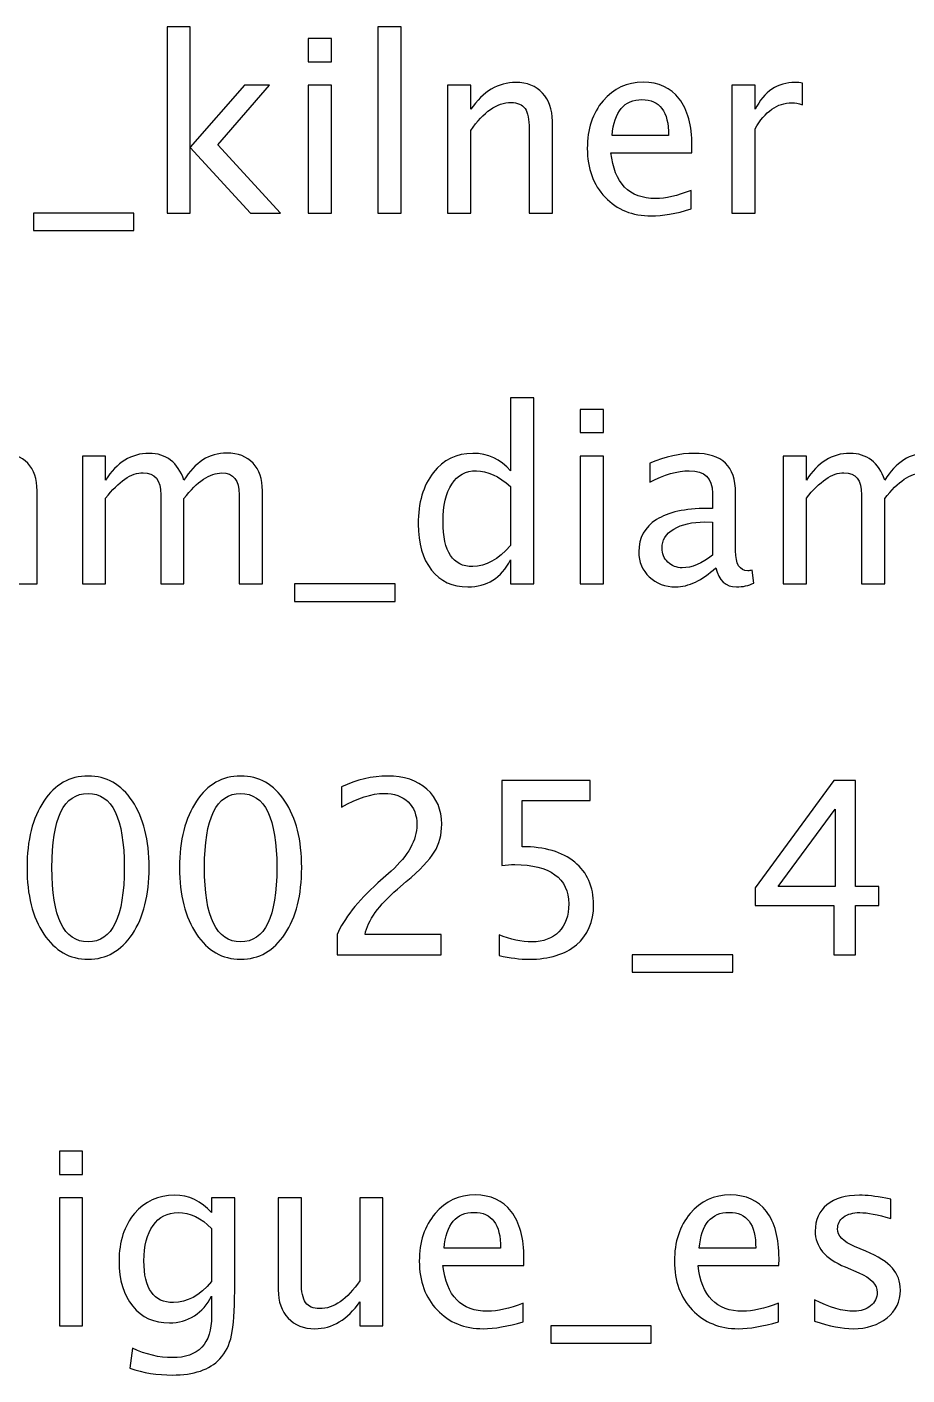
# Model space of a CAD drawing. Header units: centimetres. Extents: x -20.5 to 12.2, y -29.8 to 14.1.
# Drawn here: x 4.13 to 8.76, y 7.06 to 14.15 of the extents above; entities that cross this region are included whole.
import ezdxf

# ---------------------------------------------------------------- set-up
doc = ezdxf.new("R2010")
doc.units = ezdxf.units.CM
doc.header["$MEASUREMENT"] = 0
doc.layers.add('Layer 1', color=7, linetype='Continuous')

msp = doc.modelspace()

# ---------------------------------------------------------------- linework, layer by layer
at = {"layer": 'Layer 1'}
for points, knots in [([(4.86345, 13.17044), (4.86345, 13.17044), (4.86345, 14.14961), (4.86345, 14.14961), (4.86345, 14.14961), (4.86345, 14.14961), (4.98537, 14.14961), (4.98537, 14.14961), (4.98537, 14.14961), (4.98537, 14.14961), (4.98537, 13.51694), (4.98537, 13.51694), (4.98537, 13.51694), (4.98537, 13.51694), (5.27112, 13.84354), (5.27112, 13.84354), (5.27112, 13.84354), (5.27112, 13.84354), (5.40278, 13.84354), (5.40278, 13.84354), (5.40278, 13.84354), (5.40278, 13.84354), (5.12973, 13.52943), (5.12973, 13.52943), (5.12973, 13.52943), (5.12973, 13.52943), (5.45993, 13.17044), (5.45993, 13.17044), (5.45993, 13.17044), (5.45993, 13.17044), (5.30287, 13.17044), (5.30287, 13.17044), (5.30287, 13.17044), (5.30287, 13.17044), (4.98537, 13.51567), (4.98537, 13.51567), (4.98537, 13.51567), (4.98537, 13.51567), (4.98537, 13.17044), (4.98537, 13.17044), (4.98537, 13.17044), (4.98537, 13.17044), (4.86345, 13.17044), (4.86345, 13.17044)], [0, 0, 0, 0, 0.0833333, 0.0833333, 0.0833333, 0.0833333, 0.1666667, 0.1666667, 0.1666667, 0.1666667, 0.25, 0.25, 0.25, 0.25, 0.3333333, 0.3333333, 0.3333333, 0.3333333, 0.4166667, 0.4166667, 0.4166667, 0.4166667, 0.5, 0.5, 0.5, 0.5, 0.5833333, 0.5833333, 0.5833333, 0.5833333, 0.6666667, 0.6666667, 0.6666667, 0.6666667, 0.75, 0.75, 0.75, 0.75, 0.8333333, 0.8333333, 0.8333333, 0.8333333, 1, 1, 1, 1]), ([(5.9728, 13.17044), (5.9728, 13.17044), (5.9728, 14.14961), (5.9728, 14.14961), (5.9728, 14.14961), (5.9728, 14.14961), (6.09472, 14.14961), (6.09472, 14.14961), (6.09472, 14.14961), (6.09472, 14.14961), (6.09472, 13.17044), (6.09472, 13.17044), (6.09472, 13.17044), (6.09472, 13.17044), (5.9728, 13.17044), (5.9728, 13.17044)], [0, 0, 0, 0, 0.2, 0.2, 0.2, 0.2, 0.4, 0.4, 0.4, 0.4, 0.6, 0.6, 0.6, 0.6, 1, 1, 1, 1]), ([(5.60577, 13.96673), (5.60577, 13.96673), (5.60577, 14.08865), (5.60577, 14.08865), (5.60577, 14.08865), (5.60577, 14.08865), (5.72769, 14.08865), (5.72769, 14.08865), (5.72769, 14.08865), (5.72769, 14.08865), (5.72769, 13.96673), (5.72769, 13.96673), (5.72769, 13.96673), (5.72769, 13.96673), (5.60577, 13.96673), (5.60577, 13.96673)], [0, 0, 0, 0, 0.2, 0.2, 0.2, 0.2, 0.4, 0.4, 0.4, 0.4, 0.6, 0.6, 0.6, 0.6, 1, 1, 1, 1]), ([(5.60577, 13.17044), (5.60577, 13.17044), (5.60577, 13.84354), (5.60577, 13.84354), (5.60577, 13.84354), (5.60577, 13.84354), (5.72769, 13.84354), (5.72769, 13.84354), (5.72769, 13.84354), (5.72769, 13.84354), (5.72769, 13.17044), (5.72769, 13.17044), (5.72769, 13.17044), (5.72769, 13.17044), (5.60577, 13.17044), (5.60577, 13.17044)], [0, 0, 0, 0, 0.2, 0.2, 0.2, 0.2, 0.4, 0.4, 0.4, 0.4, 0.6, 0.6, 0.6, 0.6, 1, 1, 1, 1]), ([(6.33983, 13.17044), (6.33983, 13.17044), (6.33983, 13.84354), (6.33983, 13.84354), (6.33983, 13.84354), (6.33983, 13.84354), (6.46175, 13.84354), (6.46175, 13.84354), (6.46175, 13.84354), (6.46175, 13.84354), (6.46175, 13.71633), (6.46175, 13.71633), (6.46175, 13.71633), (6.52631, 13.81052), (6.60547, 13.85751), (6.69903, 13.85751), (6.69903, 13.85751), (6.75787, 13.85751), (6.80465, 13.8391), (6.83915, 13.80205), (6.83915, 13.80205), (6.87365, 13.76522), (6.89101, 13.71548), (6.89101, 13.65325), (6.89101, 13.65325), (6.89101, 13.65325), (6.89101, 13.17044), (6.89101, 13.17044), (6.89101, 13.17044), (6.89101, 13.17044), (6.76909, 13.17044), (6.76909, 13.17044), (6.76909, 13.17044), (6.76909, 13.17044), (6.76909, 13.61346), (6.76909, 13.61346), (6.76909, 13.61346), (6.76909, 13.66341), (6.76168, 13.69897), (6.74708, 13.72014), (6.74708, 13.72014), (6.73226, 13.74152), (6.70792, 13.7521), (6.67384, 13.7521), (6.67384, 13.7521), (6.59891, 13.7521), (6.52821, 13.70321), (6.46175, 13.60542), (6.46175, 13.60542), (6.46175, 13.60542), (6.46175, 13.17044), (6.46175, 13.17044), (6.46175, 13.17044), (6.46175, 13.17044), (6.33983, 13.17044), (6.33983, 13.17044)], [0, 0, 0, 0, 0.0666667, 0.0666667, 0.0666667, 0.0666667, 0.1333333, 0.1333333, 0.1333333, 0.1333333, 0.2, 0.2, 0.2, 0.2, 0.2666667, 0.2666667, 0.2666667, 0.2666667, 0.3333333, 0.3333333, 0.3333333, 0.3333333, 0.4, 0.4, 0.4, 0.4, 0.4666667, 0.4666667, 0.4666667, 0.4666667, 0.5333333, 0.5333333, 0.5333333, 0.5333333, 0.6, 0.6, 0.6, 0.6, 0.6666667, 0.6666667, 0.6666667, 0.6666667, 0.7333333, 0.7333333, 0.7333333, 0.7333333, 0.8, 0.8, 0.8, 0.8, 0.8666667, 0.8666667, 0.8666667, 0.8666667, 1, 1, 1, 1]), ([(7.62211, 13.19203), (7.5402, 13.16748), (7.47013, 13.1552), (7.41171, 13.1552), (7.41171, 13.1552), (7.31202, 13.1552), (7.23095, 13.18822), (7.16851, 13.25405), (7.16851, 13.25405), (7.10607, 13.31988), (7.07474, 13.40518), (7.07474, 13.51017), (7.07474, 13.51017), (7.07474, 13.61198), (7.10226, 13.69559), (7.1575, 13.76099), (7.1575, 13.76099), (7.21275, 13.82618), (7.28344, 13.85878), (7.36959, 13.85878), (7.36959, 13.85878), (7.45108, 13.85878), (7.51416, 13.82978), (7.55861, 13.77179), (7.55861, 13.77179), (7.60306, 13.71379), (7.62529, 13.63166), (7.62529, 13.52519), (7.62529, 13.52519), (7.62529, 13.52519), (7.62465, 13.48794), (7.62465, 13.48794), (7.62465, 13.48794), (7.62465, 13.48794), (7.1992, 13.48794), (7.1992, 13.48794), (7.1992, 13.48794), (7.21698, 13.32707), (7.29551, 13.24664), (7.43457, 13.24664), (7.43457, 13.24664), (7.48559, 13.24664), (7.54803, 13.26103), (7.62211, 13.28982), (7.62211, 13.28982), (7.62211, 13.28982), (7.62211, 13.19203), (7.62211, 13.19203)], [0, 0, 0, 0, 0.0769231, 0.0769231, 0.0769231, 0.0769231, 0.1538462, 0.1538462, 0.1538462, 0.1538462, 0.2307692, 0.2307692, 0.2307692, 0.2307692, 0.3076923, 0.3076923, 0.3076923, 0.3076923, 0.3846154, 0.3846154, 0.3846154, 0.3846154, 0.4615385, 0.4615385, 0.4615385, 0.4615385, 0.5384615, 0.5384615, 0.5384615, 0.5384615, 0.6153846, 0.6153846, 0.6153846, 0.6153846, 0.6923077, 0.6923077, 0.6923077, 0.6923077, 0.7692308, 0.7692308, 0.7692308, 0.7692308, 0.8461538, 0.8461538, 0.8461538, 0.8461538, 1, 1, 1, 1]), ([(7.83568, 13.17044), (7.83568, 13.17044), (7.83568, 13.84354), (7.83568, 13.84354), (7.83568, 13.84354), (7.83568, 13.84354), (7.9576, 13.84354), (7.9576, 13.84354), (7.9576, 13.84354), (7.9576, 13.84354), (7.9576, 13.71633), (7.9576, 13.71633), (7.9576, 13.71633), (8.00607, 13.81052), (8.07635, 13.85751), (8.16863, 13.85751), (8.16863, 13.85751), (8.18112, 13.85751), (8.19424, 13.85645), (8.20779, 13.85434), (8.20779, 13.85434), (8.20779, 13.85434), (8.20779, 13.74025), (8.20779, 13.74025), (8.20779, 13.74025), (8.18662, 13.74723), (8.168, 13.75083), (8.15191, 13.75083), (8.15191, 13.75083), (8.07444, 13.75083), (8.00967, 13.70511), (7.9576, 13.61346), (7.9576, 13.61346), (7.9576, 13.61346), (7.9576, 13.17044), (7.9576, 13.17044), (7.9576, 13.17044), (7.9576, 13.17044), (7.83568, 13.17044), (7.83568, 13.17044)], [0, 0, 0, 0, 0.0909091, 0.0909091, 0.0909091, 0.0909091, 0.1818182, 0.1818182, 0.1818182, 0.1818182, 0.2727273, 0.2727273, 0.2727273, 0.2727273, 0.3636364, 0.3636364, 0.3636364, 0.3636364, 0.4545455, 0.4545455, 0.4545455, 0.4545455, 0.5454545, 0.5454545, 0.5454545, 0.5454545, 0.6363636, 0.6363636, 0.6363636, 0.6363636, 0.7272727, 0.7272727, 0.7272727, 0.7272727, 0.8181818, 0.8181818, 0.8181818, 0.8181818, 1, 1, 1, 1]), ([(7.20555, 13.57938), (7.20555, 13.57938), (7.50273, 13.57938), (7.50273, 13.57938), (7.50273, 13.57938), (7.50273, 13.70469), (7.45595, 13.76734), (7.36261, 13.76734), (7.36261, 13.76734), (7.26863, 13.76734), (7.21635, 13.70469), (7.20555, 13.57938)], [0, 0, 0, 0, 0.25, 0.25, 0.25, 0.25, 0.5, 0.5, 0.5, 0.5, 1, 1, 1, 1]), ([(4.15987, 13.079), (4.15987, 13.079), (4.15987, 13.17044), (4.15987, 13.17044), (4.15987, 13.17044), (4.15987, 13.17044), (4.68819, 13.17044), (4.68819, 13.17044), (4.68819, 13.17044), (4.68819, 13.17044), (4.68819, 13.079), (4.68819, 13.079), (4.68819, 13.079), (4.68819, 13.079), (4.15987, 13.079), (4.15987, 13.079)], [0, 0, 0, 0, 0.2, 0.2, 0.2, 0.2, 0.4, 0.4, 0.4, 0.4, 0.6, 0.6, 0.6, 0.6, 1, 1, 1, 1]), ([(6.6712, 11.21887), (6.6712, 11.21887), (6.6712, 11.34524), (6.6712, 11.34524), (6.6712, 11.34524), (6.62146, 11.25083), (6.54653, 11.20363), (6.44641, 11.20363), (6.44641, 11.20363), (6.36513, 11.20363), (6.30121, 11.23305), (6.25464, 11.29211), (6.25464, 11.29211), (6.20807, 11.35116), (6.18479, 11.43181), (6.18479, 11.53404), (6.18479, 11.53404), (6.18479, 11.6458), (6.21125, 11.73576), (6.26395, 11.80392), (6.26395, 11.80392), (6.31687, 11.87186), (6.3863, 11.90594), (6.47245, 11.90594), (6.47245, 11.90594), (6.55224, 11.90594), (6.61871, 11.87546), (6.6712, 11.81429), (6.6712, 11.81429), (6.6712, 11.81429), (6.6712, 12.19804), (6.6712, 12.19804), (6.6712, 12.19804), (6.6712, 12.19804), (6.79312, 12.19804), (6.79312, 12.19804), (6.79312, 12.19804), (6.79312, 12.19804), (6.79312, 11.21887), (6.79312, 11.21887), (6.79312, 11.21887), (6.79312, 11.21887), (6.6712, 11.21887), (6.6712, 11.21887)], [0, 0, 0, 0, 0.0833333, 0.0833333, 0.0833333, 0.0833333, 0.1666667, 0.1666667, 0.1666667, 0.1666667, 0.25, 0.25, 0.25, 0.25, 0.3333333, 0.3333333, 0.3333333, 0.3333333, 0.4166667, 0.4166667, 0.4166667, 0.4166667, 0.5, 0.5, 0.5, 0.5, 0.5833333, 0.5833333, 0.5833333, 0.5833333, 0.6666667, 0.6666667, 0.6666667, 0.6666667, 0.75, 0.75, 0.75, 0.75, 0.8333333, 0.8333333, 0.8333333, 0.8333333, 1, 1, 1, 1]), ([(7.03738, 12.01516), (7.03738, 12.01516), (7.03738, 12.13708), (7.03738, 12.13708), (7.03738, 12.13708), (7.03738, 12.13708), (7.1593, 12.13708), (7.1593, 12.13708), (7.1593, 12.13708), (7.1593, 12.13708), (7.1593, 12.01516), (7.1593, 12.01516), (7.1593, 12.01516), (7.1593, 12.01516), (7.03738, 12.01516), (7.03738, 12.01516)], [0, 0, 0, 0, 0.2, 0.2, 0.2, 0.2, 0.4, 0.4, 0.4, 0.4, 0.6, 0.6, 0.6, 0.6, 1, 1, 1, 1]), ([(3.23161, 11.21887), (3.23161, 11.21887), (3.23161, 11.89197), (3.23161, 11.89197), (3.23161, 11.89197), (3.23161, 11.89197), (3.35353, 11.89197), (3.35353, 11.89197), (3.35353, 11.89197), (3.35353, 11.89197), (3.35353, 11.76476), (3.35353, 11.76476), (3.35353, 11.76476), (3.41301, 11.85895), (3.48921, 11.90594), (3.58255, 11.90594), (3.58255, 11.90594), (3.67251, 11.90594), (3.73368, 11.85895), (3.76628, 11.76476), (3.76628, 11.76476), (3.82407, 11.8598), (3.89942, 11.90721), (3.99192, 11.90721), (3.99192, 11.90721), (4.05097, 11.90721), (4.0969, 11.88985), (4.12971, 11.85493), (4.12971, 11.85493), (4.16252, 11.82), (4.17903, 11.77111), (4.17903, 11.70824), (4.17903, 11.70824), (4.17903, 11.70824), (4.17903, 11.21887), (4.17903, 11.21887), (4.17903, 11.21887), (4.17903, 11.21887), (4.05711, 11.21887), (4.05711, 11.21887), (4.05711, 11.21887), (4.05711, 11.21887), (4.05711, 11.68814), (4.05711, 11.68814), (4.05711, 11.68814), (4.05711, 11.76476), (4.02663, 11.80307), (3.96567, 11.80307), (3.96567, 11.80307), (3.90238, 11.80307), (3.83592, 11.75841), (3.76628, 11.66887), (3.76628, 11.66887), (3.76628, 11.66887), (3.76628, 11.21887), (3.76628, 11.21887), (3.76628, 11.21887), (3.76628, 11.21887), (3.64436, 11.21887), (3.64436, 11.21887), (3.64436, 11.21887), (3.64436, 11.21887), (3.64436, 11.68856), (3.64436, 11.68856), (3.64436, 11.68856), (3.64436, 11.76582), (3.61346, 11.80434), (3.55144, 11.80434), (3.55144, 11.80434), (3.48984, 11.80434), (3.4238, 11.75947), (3.35353, 11.66951), (3.35353, 11.66951), (3.35353, 11.66951), (3.35353, 11.21887), (3.35353, 11.21887), (3.35353, 11.21887), (3.35353, 11.21887), (3.23161, 11.21887), (3.23161, 11.21887)], [0, 0, 0, 0, 0.047619, 0.047619, 0.047619, 0.047619, 0.0952381, 0.0952381, 0.0952381, 0.0952381, 0.1428571, 0.1428571, 0.1428571, 0.1428571, 0.1904762, 0.1904762, 0.1904762, 0.1904762, 0.2380952, 0.2380952, 0.2380952, 0.2380952, 0.2857143, 0.2857143, 0.2857143, 0.2857143, 0.3333333, 0.3333333, 0.3333333, 0.3333333, 0.3809524, 0.3809524, 0.3809524, 0.3809524, 0.4285714, 0.4285714, 0.4285714, 0.4285714, 0.4761905, 0.4761905, 0.4761905, 0.4761905, 0.5238095, 0.5238095, 0.5238095, 0.5238095, 0.5714286, 0.5714286, 0.5714286, 0.5714286, 0.6190476, 0.6190476, 0.6190476, 0.6190476, 0.6666667, 0.6666667, 0.6666667, 0.6666667, 0.7142857, 0.7142857, 0.7142857, 0.7142857, 0.7619048, 0.7619048, 0.7619048, 0.7619048, 0.8095238, 0.8095238, 0.8095238, 0.8095238, 0.8571429, 0.8571429, 0.8571429, 0.8571429, 0.9047619, 0.9047619, 0.9047619, 0.9047619, 1, 1, 1, 1]), ([(4.41737, 11.21887), (4.41737, 11.21887), (4.41737, 11.89197), (4.41737, 11.89197), (4.41737, 11.89197), (4.41737, 11.89197), (4.53929, 11.89197), (4.53929, 11.89197), (4.53929, 11.89197), (4.53929, 11.89197), (4.53929, 11.76476), (4.53929, 11.76476), (4.53929, 11.76476), (4.59877, 11.85895), (4.67497, 11.90594), (4.76831, 11.90594), (4.76831, 11.90594), (4.85827, 11.90594), (4.91944, 11.85895), (4.95204, 11.76476), (4.95204, 11.76476), (5.00983, 11.8598), (5.08518, 11.90721), (5.17768, 11.90721), (5.17768, 11.90721), (5.23673, 11.90721), (5.28266, 11.88985), (5.31547, 11.85493), (5.31547, 11.85493), (5.34828, 11.82), (5.36479, 11.77111), (5.36479, 11.70824), (5.36479, 11.70824), (5.36479, 11.70824), (5.36479, 11.21887), (5.36479, 11.21887), (5.36479, 11.21887), (5.36479, 11.21887), (5.24287, 11.21887), (5.24287, 11.21887), (5.24287, 11.21887), (5.24287, 11.21887), (5.24287, 11.68814), (5.24287, 11.68814), (5.24287, 11.68814), (5.24287, 11.76476), (5.21239, 11.80307), (5.15143, 11.80307), (5.15143, 11.80307), (5.08814, 11.80307), (5.02168, 11.75841), (4.95204, 11.66887), (4.95204, 11.66887), (4.95204, 11.66887), (4.95204, 11.21887), (4.95204, 11.21887), (4.95204, 11.21887), (4.95204, 11.21887), (4.83012, 11.21887), (4.83012, 11.21887), (4.83012, 11.21887), (4.83012, 11.21887), (4.83012, 11.68856), (4.83012, 11.68856), (4.83012, 11.68856), (4.83012, 11.76582), (4.79922, 11.80434), (4.7372, 11.80434), (4.7372, 11.80434), (4.6756, 11.80434), (4.60956, 11.75947), (4.53929, 11.66951), (4.53929, 11.66951), (4.53929, 11.66951), (4.53929, 11.21887), (4.53929, 11.21887), (4.53929, 11.21887), (4.53929, 11.21887), (4.41737, 11.21887), (4.41737, 11.21887)], [0, 0, 0, 0, 0.047619, 0.047619, 0.047619, 0.047619, 0.0952381, 0.0952381, 0.0952381, 0.0952381, 0.1428571, 0.1428571, 0.1428571, 0.1428571, 0.1904762, 0.1904762, 0.1904762, 0.1904762, 0.2380952, 0.2380952, 0.2380952, 0.2380952, 0.2857143, 0.2857143, 0.2857143, 0.2857143, 0.3333333, 0.3333333, 0.3333333, 0.3333333, 0.3809524, 0.3809524, 0.3809524, 0.3809524, 0.4285714, 0.4285714, 0.4285714, 0.4285714, 0.4761905, 0.4761905, 0.4761905, 0.4761905, 0.5238095, 0.5238095, 0.5238095, 0.5238095, 0.5714286, 0.5714286, 0.5714286, 0.5714286, 0.6190476, 0.6190476, 0.6190476, 0.6190476, 0.6666667, 0.6666667, 0.6666667, 0.6666667, 0.7142857, 0.7142857, 0.7142857, 0.7142857, 0.7619048, 0.7619048, 0.7619048, 0.7619048, 0.8095238, 0.8095238, 0.8095238, 0.8095238, 0.8571429, 0.8571429, 0.8571429, 0.8571429, 0.9047619, 0.9047619, 0.9047619, 0.9047619, 1, 1, 1, 1]), ([(7.03738, 11.21887), (7.03738, 11.21887), (7.03738, 11.89197), (7.03738, 11.89197), (7.03738, 11.89197), (7.03738, 11.89197), (7.1593, 11.89197), (7.1593, 11.89197), (7.1593, 11.89197), (7.1593, 11.89197), (7.1593, 11.21887), (7.1593, 11.21887), (7.1593, 11.21887), (7.1593, 11.21887), (7.03738, 11.21887), (7.03738, 11.21887)], [0, 0, 0, 0, 0.2, 0.2, 0.2, 0.2, 0.4, 0.4, 0.4, 0.4, 0.6, 0.6, 0.6, 0.6, 1, 1, 1, 1]), ([(7.75133, 11.3046), (7.6781, 11.23729), (7.60761, 11.20363), (7.53988, 11.20363), (7.53988, 11.20363), (7.48421, 11.20363), (7.43785, 11.22099), (7.40124, 11.25591), (7.40124, 11.25591), (7.36441, 11.29084), (7.34599, 11.33486), (7.34599, 11.38799), (7.34599, 11.38799), (7.34599, 11.46144), (7.37689, 11.51796), (7.4387, 11.55733), (7.4387, 11.55733), (7.50051, 11.5967), (7.5892, 11.61638), (7.70477, 11.61638), (7.70477, 11.61638), (7.70477, 11.61638), (7.73334, 11.61638), (7.73334, 11.61638), (7.73334, 11.61638), (7.73334, 11.61638), (7.73334, 11.69745), (7.73334, 11.69745), (7.73334, 11.69745), (7.73334, 11.77555), (7.6927, 11.8145), (7.61121, 11.8145), (7.61121, 11.8145), (7.54813, 11.8145), (7.47913, 11.7946), (7.40441, 11.75481), (7.40441, 11.75481), (7.40441, 11.75481), (7.40441, 11.85514), (7.40441, 11.85514), (7.40441, 11.85514), (7.48654, 11.88901), (7.56401, 11.90594), (7.63661, 11.90594), (7.63661, 11.90594), (7.71133, 11.90594), (7.76657, 11.88901), (7.80192, 11.85493), (7.80192, 11.85493), (7.83748, 11.82085), (7.85526, 11.76836), (7.85526, 11.69745), (7.85526, 11.69745), (7.85526, 11.69745), (7.85526, 11.39328), (7.85526, 11.39328), (7.85526, 11.39328), (7.85526, 11.32365), (7.87664, 11.28872), (7.91961, 11.28872), (7.91961, 11.28872), (7.9249, 11.28872), (7.93273, 11.28957), (7.9431, 11.29126), (7.9431, 11.29126), (7.9431, 11.29126), (7.95178, 11.22353), (7.95178, 11.22353), (7.95178, 11.22353), (7.92405, 11.21019), (7.89357, 11.20363), (7.86013, 11.20363), (7.86013, 11.20363), (7.80319, 11.20363), (7.767, 11.23729), (7.75133, 11.3046)], [0, 0, 0, 0, 0.05, 0.05, 0.05, 0.05, 0.1, 0.1, 0.1, 0.1, 0.15, 0.15, 0.15, 0.15, 0.2, 0.2, 0.2, 0.2, 0.25, 0.25, 0.25, 0.25, 0.3, 0.3, 0.3, 0.3, 0.35, 0.35, 0.35, 0.35, 0.4, 0.4, 0.4, 0.4, 0.45, 0.45, 0.45, 0.45, 0.5, 0.5, 0.5, 0.5, 0.55, 0.55, 0.55, 0.55, 0.6, 0.6, 0.6, 0.6, 0.65, 0.65, 0.65, 0.65, 0.7, 0.7, 0.7, 0.7, 0.75, 0.75, 0.75, 0.75, 0.8, 0.8, 0.8, 0.8, 0.85, 0.85, 0.85, 0.85, 0.9, 0.9, 0.9, 0.9, 1, 1, 1, 1]), ([(8.10566, 11.21887), (8.10566, 11.21887), (8.10566, 11.89197), (8.10566, 11.89197), (8.10566, 11.89197), (8.10566, 11.89197), (8.22758, 11.89197), (8.22758, 11.89197), (8.22758, 11.89197), (8.22758, 11.89197), (8.22758, 11.76476), (8.22758, 11.76476), (8.22758, 11.76476), (8.28706, 11.85895), (8.36326, 11.90594), (8.4566, 11.90594), (8.4566, 11.90594), (8.54656, 11.90594), (8.60773, 11.85895), (8.64033, 11.76476), (8.64033, 11.76476), (8.69812, 11.8598), (8.77347, 11.90721), (8.86597, 11.90721), (8.86597, 11.90721), (8.92502, 11.90721), (8.97095, 11.88985), (9.00376, 11.85493), (9.00376, 11.85493), (9.03657, 11.82), (9.05308, 11.77111), (9.05308, 11.70824), (9.05308, 11.70824), (9.05308, 11.70824), (9.05308, 11.21887), (9.05308, 11.21887), (9.05308, 11.21887), (9.05308, 11.21887), (8.93116, 11.21887), (8.93116, 11.21887), (8.93116, 11.21887), (8.93116, 11.21887), (8.93116, 11.68814), (8.93116, 11.68814), (8.93116, 11.68814), (8.93116, 11.76476), (8.90068, 11.80307), (8.83972, 11.80307), (8.83972, 11.80307), (8.77643, 11.80307), (8.70997, 11.75841), (8.64033, 11.66887), (8.64033, 11.66887), (8.64033, 11.66887), (8.64033, 11.21887), (8.64033, 11.21887), (8.64033, 11.21887), (8.64033, 11.21887), (8.51841, 11.21887), (8.51841, 11.21887), (8.51841, 11.21887), (8.51841, 11.21887), (8.51841, 11.68856), (8.51841, 11.68856), (8.51841, 11.68856), (8.51841, 11.76582), (8.48751, 11.80434), (8.42549, 11.80434), (8.42549, 11.80434), (8.36389, 11.80434), (8.29785, 11.75947), (8.22758, 11.66951), (8.22758, 11.66951), (8.22758, 11.66951), (8.22758, 11.21887), (8.22758, 11.21887), (8.22758, 11.21887), (8.22758, 11.21887), (8.10566, 11.21887), (8.10566, 11.21887)], [0, 0, 0, 0, 0.047619, 0.047619, 0.047619, 0.047619, 0.0952381, 0.0952381, 0.0952381, 0.0952381, 0.1428571, 0.1428571, 0.1428571, 0.1428571, 0.1904762, 0.1904762, 0.1904762, 0.1904762, 0.2380952, 0.2380952, 0.2380952, 0.2380952, 0.2857143, 0.2857143, 0.2857143, 0.2857143, 0.3333333, 0.3333333, 0.3333333, 0.3333333, 0.3809524, 0.3809524, 0.3809524, 0.3809524, 0.4285714, 0.4285714, 0.4285714, 0.4285714, 0.4761905, 0.4761905, 0.4761905, 0.4761905, 0.5238095, 0.5238095, 0.5238095, 0.5238095, 0.5714286, 0.5714286, 0.5714286, 0.5714286, 0.6190476, 0.6190476, 0.6190476, 0.6190476, 0.6666667, 0.6666667, 0.6666667, 0.6666667, 0.7142857, 0.7142857, 0.7142857, 0.7142857, 0.7619048, 0.7619048, 0.7619048, 0.7619048, 0.8095238, 0.8095238, 0.8095238, 0.8095238, 0.8571429, 0.8571429, 0.8571429, 0.8571429, 0.9047619, 0.9047619, 0.9047619, 0.9047619, 1, 1, 1, 1]), ([(6.6712, 11.73089), (6.60791, 11.78656), (6.54801, 11.8145), (6.49128, 11.8145), (6.49128, 11.8145), (6.4354, 11.8145), (6.39222, 11.79122), (6.36153, 11.74444), (6.36153, 11.74444), (6.33084, 11.69787), (6.3156, 11.63183), (6.3156, 11.54632), (6.3156, 11.54632), (6.3156, 11.38905), (6.36767, 11.31031), (6.47202, 11.31031), (6.47202, 11.31031), (6.53976, 11.31031), (6.60622, 11.34735), (6.6712, 11.42122), (6.6712, 11.42122), (6.6712, 11.42122), (6.6712, 11.73089), (6.6712, 11.73089)], [0, 0, 0, 0, 0.1428571, 0.1428571, 0.1428571, 0.1428571, 0.2857143, 0.2857143, 0.2857143, 0.2857143, 0.4285714, 0.4285714, 0.4285714, 0.4285714, 0.5714286, 0.5714286, 0.5714286, 0.5714286, 0.7142857, 0.7142857, 0.7142857, 0.7142857, 1, 1, 1, 1]), ([(7.73334, 11.37106), (7.73334, 11.37106), (7.73334, 11.54399), (7.73334, 11.54399), (7.73334, 11.54399), (7.73334, 11.54399), (7.69418, 11.54526), (7.69418, 11.54526), (7.69418, 11.54526), (7.62645, 11.54526), (7.57184, 11.53277), (7.53014, 11.5078), (7.53014, 11.5078), (7.48865, 11.48261), (7.46791, 11.44938), (7.46791, 11.40789), (7.46791, 11.40789), (7.46791, 11.37889), (7.47828, 11.35434), (7.49881, 11.33423), (7.49881, 11.33423), (7.51956, 11.31412), (7.54475, 11.30396), (7.57459, 11.30396), (7.57459, 11.30396), (7.62539, 11.30396), (7.67831, 11.3264), (7.73334, 11.37106)], [0, 0, 0, 0, 0.125, 0.125, 0.125, 0.125, 0.25, 0.25, 0.25, 0.25, 0.375, 0.375, 0.375, 0.375, 0.5, 0.5, 0.5, 0.5, 0.625, 0.625, 0.625, 0.625, 0.75, 0.75, 0.75, 0.75, 1, 1, 1, 1]), ([(5.53455, 11.12743), (5.53455, 11.12743), (5.53455, 11.21887), (5.53455, 11.21887), (5.53455, 11.21887), (5.53455, 11.21887), (6.06287, 11.21887), (6.06287, 11.21887), (6.06287, 11.21887), (6.06287, 11.21887), (6.06287, 11.12743), (6.06287, 11.12743), (6.06287, 11.12743), (6.06287, 11.12743), (5.53455, 11.12743), (5.53455, 11.12743)], [0, 0, 0, 0, 0.2, 0.2, 0.2, 0.2, 0.4, 0.4, 0.4, 0.4, 0.6, 0.6, 0.6, 0.6, 1, 1, 1, 1]), ([(4.44734, 9.24444), (4.35103, 9.24444), (4.27335, 9.28868), (4.21451, 9.37694), (4.21451, 9.37694), (4.15545, 9.46521), (4.12603, 9.58163), (4.12603, 9.72641), (4.12603, 9.72641), (4.12603, 9.87119), (4.15545, 9.9876), (4.21451, 10.07587), (4.21451, 10.07587), (4.27335, 10.16413), (4.35103, 10.20837), (4.44734, 10.20837), (4.44734, 10.20837), (4.54407, 10.20837), (4.62175, 10.16434), (4.6806, 10.07629), (4.6806, 10.07629), (4.73923, 9.98824), (4.76865, 9.87161), (4.76865, 9.72641), (4.76865, 9.72641), (4.76865, 9.58163), (4.73923, 9.46521), (4.6806, 9.37694), (4.6806, 9.37694), (4.62175, 9.28868), (4.54407, 9.24444), (4.44734, 9.24444)], [0, 0, 0, 0, 0.1111111, 0.1111111, 0.1111111, 0.1111111, 0.2222222, 0.2222222, 0.2222222, 0.2222222, 0.3333333, 0.3333333, 0.3333333, 0.3333333, 0.4444444, 0.4444444, 0.4444444, 0.4444444, 0.5555556, 0.5555556, 0.5555556, 0.5555556, 0.6666667, 0.6666667, 0.6666667, 0.6666667, 0.7777778, 0.7777778, 0.7777778, 0.7777778, 1, 1, 1, 1]), ([(5.2504, 9.24444), (5.15409, 9.24444), (5.07641, 9.28868), (5.01757, 9.37694), (5.01757, 9.37694), (4.95851, 9.46521), (4.92909, 9.58163), (4.92909, 9.72641), (4.92909, 9.72641), (4.92909, 9.87119), (4.95851, 9.9876), (5.01757, 10.07587), (5.01757, 10.07587), (5.07641, 10.16413), (5.15409, 10.20837), (5.2504, 10.20837), (5.2504, 10.20837), (5.34713, 10.20837), (5.42481, 10.16434), (5.48366, 10.07629), (5.48366, 10.07629), (5.54229, 9.98824), (5.57171, 9.87161), (5.57171, 9.72641), (5.57171, 9.72641), (5.57171, 9.58163), (5.54229, 9.46521), (5.48366, 9.37694), (5.48366, 9.37694), (5.42481, 9.28868), (5.34713, 9.24444), (5.2504, 9.24444)], [0, 0, 0, 0, 0.1111111, 0.1111111, 0.1111111, 0.1111111, 0.2222222, 0.2222222, 0.2222222, 0.2222222, 0.3333333, 0.3333333, 0.3333333, 0.3333333, 0.4444444, 0.4444444, 0.4444444, 0.4444444, 0.5555556, 0.5555556, 0.5555556, 0.5555556, 0.6666667, 0.6666667, 0.6666667, 0.6666667, 0.7777778, 0.7777778, 0.7777778, 0.7777778, 1, 1, 1, 1]), ([(5.75755, 9.2673), (5.75755, 9.2673), (5.75755, 9.37398), (5.75755, 9.37398), (5.75755, 9.37398), (5.79311, 9.45717), (5.86487, 9.54797), (5.97303, 9.64597), (5.97303, 9.64597), (5.97303, 9.64597), (6.04288, 9.70863), (6.04288, 9.70863), (6.04288, 9.70863), (6.13284, 9.79033), (6.17792, 9.87119), (6.17792, 9.95162), (6.17792, 9.95162), (6.17792, 10.00305), (6.16247, 10.04327), (6.13178, 10.07269), (6.13178, 10.07269), (6.10109, 10.10211), (6.05854, 10.11693), (6.00457, 10.11693), (6.00457, 10.11693), (5.94149, 10.11693), (5.86677, 10.0928), (5.78041, 10.04454), (5.78041, 10.04454), (5.78041, 10.04454), (5.78041, 10.15122), (5.78041, 10.15122), (5.78041, 10.15122), (5.8619, 10.18932), (5.94297, 10.20837), (6.02383, 10.20837), (6.02383, 10.20837), (6.10976, 10.20837), (6.17877, 10.1853), (6.23084, 10.13894), (6.23084, 10.13894), (6.2827, 10.09259), (6.30873, 10.03121), (6.30873, 9.95458), (6.30873, 9.95458), (6.30873, 9.89955), (6.29561, 9.85065), (6.26936, 9.80811), (6.26936, 9.80811), (6.2429, 9.76535), (6.19401, 9.71371), (6.12225, 9.65275), (6.12225, 9.65275), (6.12225, 9.65275), (6.07505, 9.61253), (6.07505, 9.61253), (6.07505, 9.61253), (5.97684, 9.52934), (5.92011, 9.44976), (5.90487, 9.37398), (5.90487, 9.37398), (5.90487, 9.37398), (6.30492, 9.37398), (6.30492, 9.37398), (6.30492, 9.37398), (6.30492, 9.37398), (6.30492, 9.2673), (6.30492, 9.2673), (6.30492, 9.2673), (6.30492, 9.2673), (5.75755, 9.2673), (5.75755, 9.2673)], [0, 0, 0, 0, 0.0526316, 0.0526316, 0.0526316, 0.0526316, 0.1052632, 0.1052632, 0.1052632, 0.1052632, 0.1578947, 0.1578947, 0.1578947, 0.1578947, 0.2105263, 0.2105263, 0.2105263, 0.2105263, 0.2631579, 0.2631579, 0.2631579, 0.2631579, 0.3157895, 0.3157895, 0.3157895, 0.3157895, 0.3684211, 0.3684211, 0.3684211, 0.3684211, 0.4210526, 0.4210526, 0.4210526, 0.4210526, 0.4736842, 0.4736842, 0.4736842, 0.4736842, 0.5263158, 0.5263158, 0.5263158, 0.5263158, 0.5789474, 0.5789474, 0.5789474, 0.5789474, 0.6315789, 0.6315789, 0.6315789, 0.6315789, 0.6842105, 0.6842105, 0.6842105, 0.6842105, 0.7368421, 0.7368421, 0.7368421, 0.7368421, 0.7894737, 0.7894737, 0.7894737, 0.7894737, 0.8421053, 0.8421053, 0.8421053, 0.8421053, 0.8947368, 0.8947368, 0.8947368, 0.8947368, 1, 1, 1, 1]), ([(6.61014, 9.26349), (6.61014, 9.26349), (6.61014, 9.37271), (6.61014, 9.37271), (6.61014, 9.37271), (6.67089, 9.34816), (6.72846, 9.33588), (6.7835, 9.33588), (6.7835, 9.33588), (6.84361, 9.33588), (6.89102, 9.35366), (6.92552, 9.38922), (6.92552, 9.38922), (6.96003, 9.42478), (6.97717, 9.47368), (6.97717, 9.53591), (6.97717, 9.53591), (6.97717, 9.60279), (6.95283, 9.65402), (6.90415, 9.68936), (6.90415, 9.68936), (6.85546, 9.72471), (6.78498, 9.74228), (6.6929, 9.74228), (6.6929, 9.74228), (6.67152, 9.74228), (6.64888, 9.7408), (6.62538, 9.73784), (6.62538, 9.73784), (6.62538, 9.73784), (6.62538, 10.18551), (6.62538, 10.18551), (6.62538, 10.18551), (6.62538, 10.18551), (7.0902, 10.18551), (7.0902, 10.18551), (7.0902, 10.18551), (7.0902, 10.18551), (7.0902, 10.07883), (7.0902, 10.07883), (7.0902, 10.07883), (7.0902, 10.07883), (6.73206, 10.07883), (6.73206, 10.07883), (6.73206, 10.07883), (6.73206, 10.07883), (6.73206, 9.83626), (6.73206, 9.83626), (6.73206, 9.83626), (6.85017, 9.83626), (6.94225, 9.80917), (7.0085, 9.75498), (7.0085, 9.75498), (7.07475, 9.70101), (7.10798, 9.62608), (7.10798, 9.53019), (7.10798, 9.53019), (7.10798, 9.44087), (7.07792, 9.37102), (7.01781, 9.32043), (7.01781, 9.32043), (6.9577, 9.26984), (6.87472, 9.24444), (6.76889, 9.24444), (6.76889, 9.24444), (6.72169, 9.24444), (6.66877, 9.25079), (6.61014, 9.26349)], [0, 0, 0, 0, 0.0555556, 0.0555556, 0.0555556, 0.0555556, 0.1111111, 0.1111111, 0.1111111, 0.1111111, 0.1666667, 0.1666667, 0.1666667, 0.1666667, 0.2222222, 0.2222222, 0.2222222, 0.2222222, 0.2777778, 0.2777778, 0.2777778, 0.2777778, 0.3333333, 0.3333333, 0.3333333, 0.3333333, 0.3888889, 0.3888889, 0.3888889, 0.3888889, 0.4444444, 0.4444444, 0.4444444, 0.4444444, 0.5, 0.5, 0.5, 0.5, 0.5555556, 0.5555556, 0.5555556, 0.5555556, 0.6111111, 0.6111111, 0.6111111, 0.6111111, 0.6666667, 0.6666667, 0.6666667, 0.6666667, 0.7222222, 0.7222222, 0.7222222, 0.7222222, 0.7777778, 0.7777778, 0.7777778, 0.7777778, 0.8333333, 0.8333333, 0.8333333, 0.8333333, 0.8888889, 0.8888889, 0.8888889, 0.8888889, 1, 1, 1, 1]), ([(8.37205, 9.2673), (8.37205, 9.2673), (8.37205, 9.52765), (8.37205, 9.52765), (8.37205, 9.52765), (8.37205, 9.52765), (7.95803, 9.52765), (7.95803, 9.52765), (7.95803, 9.52765), (7.95803, 9.52765), (7.95803, 9.62036), (7.95803, 9.62036), (7.95803, 9.62036), (7.95803, 9.62036), (8.37205, 10.18551), (8.37205, 10.18551), (8.37205, 10.18551), (8.37205, 10.18551), (8.48635, 10.18551), (8.48635, 10.18551), (8.48635, 10.18551), (8.48635, 10.18551), (8.48635, 9.62798), (8.48635, 9.62798), (8.48635, 9.62798), (8.48635, 9.62798), (8.60954, 9.62798), (8.60954, 9.62798), (8.60954, 9.62798), (8.60954, 9.62798), (8.60954, 9.52765), (8.60954, 9.52765), (8.60954, 9.52765), (8.60954, 9.52765), (8.48635, 9.52765), (8.48635, 9.52765), (8.48635, 9.52765), (8.48635, 9.52765), (8.48635, 9.2673), (8.48635, 9.2673), (8.48635, 9.2673), (8.48635, 9.2673), (8.37205, 9.2673), (8.37205, 9.2673)], [0, 0, 0, 0, 0.0833333, 0.0833333, 0.0833333, 0.0833333, 0.1666667, 0.1666667, 0.1666667, 0.1666667, 0.25, 0.25, 0.25, 0.25, 0.3333333, 0.3333333, 0.3333333, 0.3333333, 0.4166667, 0.4166667, 0.4166667, 0.4166667, 0.5, 0.5, 0.5, 0.5, 0.5833333, 0.5833333, 0.5833333, 0.5833333, 0.6666667, 0.6666667, 0.6666667, 0.6666667, 0.75, 0.75, 0.75, 0.75, 0.8333333, 0.8333333, 0.8333333, 0.8333333, 1, 1, 1, 1]), ([(4.44713, 9.33588), (4.57434, 9.33588), (4.63784, 9.46606), (4.63784, 9.72641), (4.63784, 9.72641), (4.63784, 9.98676), (4.57434, 10.11693), (4.44713, 10.11693), (4.44713, 10.11693), (4.32034, 10.11693), (4.25684, 9.98676), (4.25684, 9.72641), (4.25684, 9.72641), (4.25684, 9.46606), (4.32034, 9.33588), (4.44713, 9.33588)], [0, 0, 0, 0, 0.2, 0.2, 0.2, 0.2, 0.4, 0.4, 0.4, 0.4, 0.6, 0.6, 0.6, 0.6, 1, 1, 1, 1]), ([(5.25019, 9.33588), (5.3774, 9.33588), (5.4409, 9.46606), (5.4409, 9.72641), (5.4409, 9.72641), (5.4409, 9.98676), (5.3774, 10.11693), (5.25019, 10.11693), (5.25019, 10.11693), (5.1234, 10.11693), (5.0599, 9.98676), (5.0599, 9.72641), (5.0599, 9.72641), (5.0599, 9.46606), (5.1234, 9.33588), (5.25019, 9.33588)], [0, 0, 0, 0, 0.2, 0.2, 0.2, 0.2, 0.4, 0.4, 0.4, 0.4, 0.6, 0.6, 0.6, 0.6, 1, 1, 1, 1]), ([(8.07847, 9.62798), (8.07847, 9.62798), (8.37967, 9.62798), (8.37967, 9.62798), (8.37967, 9.62798), (8.37967, 9.62798), (8.37967, 10.0348), (8.37967, 10.0348), (8.37967, 10.0348), (8.37967, 10.0348), (8.07847, 9.62798), (8.07847, 9.62798)], [0, 0, 0, 0, 0.25, 0.25, 0.25, 0.25, 0.5, 0.5, 0.5, 0.5, 1, 1, 1, 1]), ([(7.3116, 9.17586), (7.3116, 9.17586), (7.3116, 9.2673), (7.3116, 9.2673), (7.3116, 9.2673), (7.3116, 9.2673), (7.83992, 9.2673), (7.83992, 9.2673), (7.83992, 9.2673), (7.83992, 9.2673), (7.83992, 9.17586), (7.83992, 9.17586), (7.83992, 9.17586), (7.83992, 9.17586), (7.3116, 9.17586), (7.3116, 9.17586)], [0, 0, 0, 0, 0.2, 0.2, 0.2, 0.2, 0.4, 0.4, 0.4, 0.4, 0.6, 0.6, 0.6, 0.6, 1, 1, 1, 1]), ([(4.29693, 8.11202), (4.29693, 8.11202), (4.29693, 8.23394), (4.29693, 8.23394), (4.29693, 8.23394), (4.29693, 8.23394), (4.41885, 8.23394), (4.41885, 8.23394), (4.41885, 8.23394), (4.41885, 8.23394), (4.41885, 8.11202), (4.41885, 8.11202), (4.41885, 8.11202), (4.41885, 8.11202), (4.29693, 8.11202), (4.29693, 8.11202)], [0, 0, 0, 0, 0.2, 0.2, 0.2, 0.2, 0.4, 0.4, 0.4, 0.4, 0.6, 0.6, 0.6, 0.6, 1, 1, 1, 1]), ([(4.29693, 7.31573), (4.29693, 7.31573), (4.29693, 7.98883), (4.29693, 7.98883), (4.29693, 7.98883), (4.29693, 7.98883), (4.41885, 7.98883), (4.41885, 7.98883), (4.41885, 7.98883), (4.41885, 7.98883), (4.41885, 7.31573), (4.41885, 7.31573), (4.41885, 7.31573), (4.41885, 7.31573), (4.29693, 7.31573), (4.29693, 7.31573)], [0, 0, 0, 0, 0.2, 0.2, 0.2, 0.2, 0.4, 0.4, 0.4, 0.4, 0.6, 0.6, 0.6, 0.6, 1, 1, 1, 1]), ([(4.6665, 7.09221), (4.6665, 7.09221), (4.68089, 7.19762), (4.68089, 7.19762), (4.68089, 7.19762), (4.75159, 7.1646), (4.82165, 7.14809), (4.89087, 7.14809), (4.89087, 7.14809), (5.02824, 7.14809), (5.09703, 7.2209), (5.09703, 7.36632), (5.09703, 7.36632), (5.09703, 7.36632), (5.09703, 7.47215), (5.09703, 7.47215), (5.09703, 7.47215), (5.07586, 7.42749), (5.04581, 7.39299), (5.00665, 7.36822), (5.00665, 7.36822), (4.96749, 7.34346), (4.92389, 7.33097), (4.87584, 7.33097), (4.87584, 7.33097), (4.79435, 7.33097), (4.72979, 7.36018), (4.68216, 7.4186), (4.68216, 7.4186), (4.63454, 7.47702), (4.61062, 7.55618), (4.61062, 7.65609), (4.61062, 7.65609), (4.61062, 7.75833), (4.63771, 7.84172), (4.6919, 7.90628), (4.6919, 7.90628), (4.7463, 7.97063), (4.81636, 8.0028), (4.90251, 8.0028), (4.90251, 8.0028), (4.97786, 8.0028), (5.04284, 7.97232), (5.09703, 7.91115), (5.09703, 7.91115), (5.09703, 7.91115), (5.09703, 7.98883), (5.09703, 7.98883), (5.09703, 7.98883), (5.09703, 7.98883), (5.21895, 7.98883), (5.21895, 7.98883), (5.21895, 7.98883), (5.21895, 7.98883), (5.21895, 7.49946), (5.21895, 7.49946), (5.21895, 7.49946), (5.21895, 7.39426), (5.21345, 7.31637), (5.20244, 7.26578), (5.20244, 7.26578), (5.19165, 7.21519), (5.1709, 7.1737), (5.14085, 7.14153), (5.14085, 7.14153), (5.08751, 7.08501), (5.00411, 7.05665), (4.89087, 7.05665), (4.89087, 7.05665), (4.81319, 7.05665), (4.73847, 7.0685), (4.6665, 7.09221)], [0, 0, 0, 0, 0.0526316, 0.0526316, 0.0526316, 0.0526316, 0.1052632, 0.1052632, 0.1052632, 0.1052632, 0.1578947, 0.1578947, 0.1578947, 0.1578947, 0.2105263, 0.2105263, 0.2105263, 0.2105263, 0.2631579, 0.2631579, 0.2631579, 0.2631579, 0.3157895, 0.3157895, 0.3157895, 0.3157895, 0.3684211, 0.3684211, 0.3684211, 0.3684211, 0.4210526, 0.4210526, 0.4210526, 0.4210526, 0.4736842, 0.4736842, 0.4736842, 0.4736842, 0.5263158, 0.5263158, 0.5263158, 0.5263158, 0.5789474, 0.5789474, 0.5789474, 0.5789474, 0.6315789, 0.6315789, 0.6315789, 0.6315789, 0.6842105, 0.6842105, 0.6842105, 0.6842105, 0.7368421, 0.7368421, 0.7368421, 0.7368421, 0.7894737, 0.7894737, 0.7894737, 0.7894737, 0.8421053, 0.8421053, 0.8421053, 0.8421053, 0.8947368, 0.8947368, 0.8947368, 0.8947368, 1, 1, 1, 1]), ([(5.87745, 7.31573), (5.87745, 7.31573), (5.87745, 7.44231), (5.87745, 7.44231), (5.87745, 7.44231), (5.81247, 7.34769), (5.73352, 7.30049), (5.64081, 7.30049), (5.64081, 7.30049), (5.58196, 7.30049), (5.53519, 7.31891), (5.50047, 7.35595), (5.50047, 7.35595), (5.46555, 7.39299), (5.44819, 7.44273), (5.44819, 7.5056), (5.44819, 7.5056), (5.44819, 7.5056), (5.44819, 7.98883), (5.44819, 7.98883), (5.44819, 7.98883), (5.44819, 7.98883), (5.57011, 7.98883), (5.57011, 7.98883), (5.57011, 7.98883), (5.57011, 7.98883), (5.57011, 7.54539), (5.57011, 7.54539), (5.57011, 7.54539), (5.57011, 7.4948), (5.57752, 7.45903), (5.59212, 7.43786), (5.59212, 7.43786), (5.60694, 7.41648), (5.63149, 7.4059), (5.666, 7.4059), (5.666, 7.4059), (5.7405, 7.4059), (5.8112, 7.4548), (5.87745, 7.5528), (5.87745, 7.5528), (5.87745, 7.5528), (5.87745, 7.98883), (5.87745, 7.98883), (5.87745, 7.98883), (5.87745, 7.98883), (5.99937, 7.98883), (5.99937, 7.98883), (5.99937, 7.98883), (5.99937, 7.98883), (5.99937, 7.31573), (5.99937, 7.31573), (5.99937, 7.31573), (5.99937, 7.31573), (5.87745, 7.31573), (5.87745, 7.31573)], [0, 0, 0, 0, 0.0666667, 0.0666667, 0.0666667, 0.0666667, 0.1333333, 0.1333333, 0.1333333, 0.1333333, 0.2, 0.2, 0.2, 0.2, 0.2666667, 0.2666667, 0.2666667, 0.2666667, 0.3333333, 0.3333333, 0.3333333, 0.3333333, 0.4, 0.4, 0.4, 0.4, 0.4666667, 0.4666667, 0.4666667, 0.4666667, 0.5333333, 0.5333333, 0.5333333, 0.5333333, 0.6, 0.6, 0.6, 0.6, 0.6666667, 0.6666667, 0.6666667, 0.6666667, 0.7333333, 0.7333333, 0.7333333, 0.7333333, 0.8, 0.8, 0.8, 0.8, 0.8666667, 0.8666667, 0.8666667, 0.8666667, 1, 1, 1, 1]), ([(6.73809, 7.33732), (6.65618, 7.31277), (6.58611, 7.30049), (6.52769, 7.30049), (6.52769, 7.30049), (6.428, 7.30049), (6.34693, 7.33351), (6.28449, 7.39934), (6.28449, 7.39934), (6.22205, 7.46517), (6.19072, 7.55047), (6.19072, 7.65546), (6.19072, 7.65546), (6.19072, 7.75727), (6.21824, 7.84088), (6.27348, 7.90628), (6.27348, 7.90628), (6.32873, 7.97147), (6.39942, 8.00407), (6.48557, 8.00407), (6.48557, 8.00407), (6.56706, 8.00407), (6.63014, 7.97507), (6.67459, 7.91708), (6.67459, 7.91708), (6.71904, 7.85908), (6.74127, 7.77695), (6.74127, 7.67048), (6.74127, 7.67048), (6.74127, 7.67048), (6.74063, 7.63323), (6.74063, 7.63323), (6.74063, 7.63323), (6.74063, 7.63323), (6.31518, 7.63323), (6.31518, 7.63323), (6.31518, 7.63323), (6.33296, 7.47236), (6.41149, 7.39193), (6.55055, 7.39193), (6.55055, 7.39193), (6.60157, 7.39193), (6.66401, 7.40632), (6.73809, 7.43511), (6.73809, 7.43511), (6.73809, 7.43511), (6.73809, 7.33732), (6.73809, 7.33732)], [0, 0, 0, 0, 0.0769231, 0.0769231, 0.0769231, 0.0769231, 0.1538462, 0.1538462, 0.1538462, 0.1538462, 0.2307692, 0.2307692, 0.2307692, 0.2307692, 0.3076923, 0.3076923, 0.3076923, 0.3076923, 0.3846154, 0.3846154, 0.3846154, 0.3846154, 0.4615385, 0.4615385, 0.4615385, 0.4615385, 0.5384615, 0.5384615, 0.5384615, 0.5384615, 0.6153846, 0.6153846, 0.6153846, 0.6153846, 0.6923077, 0.6923077, 0.6923077, 0.6923077, 0.7692308, 0.7692308, 0.7692308, 0.7692308, 0.8461538, 0.8461538, 0.8461538, 0.8461538, 1, 1, 1, 1]), ([(8.08069, 7.33732), (7.99878, 7.31277), (7.92871, 7.30049), (7.87029, 7.30049), (7.87029, 7.30049), (7.7706, 7.30049), (7.68953, 7.33351), (7.62709, 7.39934), (7.62709, 7.39934), (7.56465, 7.46517), (7.53332, 7.55047), (7.53332, 7.65546), (7.53332, 7.65546), (7.53332, 7.75727), (7.56084, 7.84088), (7.61608, 7.90628), (7.61608, 7.90628), (7.67133, 7.97147), (7.74202, 8.00407), (7.82817, 8.00407), (7.82817, 8.00407), (7.90966, 8.00407), (7.97274, 7.97507), (8.01719, 7.91708), (8.01719, 7.91708), (8.06164, 7.85908), (8.08387, 7.77695), (8.08387, 7.67048), (8.08387, 7.67048), (8.08387, 7.67048), (8.08323, 7.63323), (8.08323, 7.63323), (8.08323, 7.63323), (8.08323, 7.63323), (7.65778, 7.63323), (7.65778, 7.63323), (7.65778, 7.63323), (7.67556, 7.47236), (7.75409, 7.39193), (7.89315, 7.39193), (7.89315, 7.39193), (7.94417, 7.39193), (8.00661, 7.40632), (8.08069, 7.43511), (8.08069, 7.43511), (8.08069, 7.43511), (8.08069, 7.33732), (8.08069, 7.33732)], [0, 0, 0, 0, 0.0769231, 0.0769231, 0.0769231, 0.0769231, 0.1538462, 0.1538462, 0.1538462, 0.1538462, 0.2307692, 0.2307692, 0.2307692, 0.2307692, 0.3076923, 0.3076923, 0.3076923, 0.3076923, 0.3846154, 0.3846154, 0.3846154, 0.3846154, 0.4615385, 0.4615385, 0.4615385, 0.4615385, 0.5384615, 0.5384615, 0.5384615, 0.5384615, 0.6153846, 0.6153846, 0.6153846, 0.6153846, 0.6923077, 0.6923077, 0.6923077, 0.6923077, 0.7692308, 0.7692308, 0.7692308, 0.7692308, 0.8461538, 0.8461538, 0.8461538, 0.8461538, 1, 1, 1, 1]), ([(8.27013, 7.33986), (8.27013, 7.33986), (8.27013, 7.45162), (8.27013, 7.45162), (8.27013, 7.45162), (8.34993, 7.41183), (8.41914, 7.39193), (8.4782, 7.39193), (8.4782, 7.39193), (8.51334, 7.39193), (8.54255, 7.40146), (8.56562, 7.42051), (8.56562, 7.42051), (8.58869, 7.43934), (8.60033, 7.46305), (8.60033, 7.49163), (8.60033, 7.49163), (8.60033, 7.53332), (8.56795, 7.56783), (8.50318, 7.59513), (8.50318, 7.59513), (8.50318, 7.59513), (8.43184, 7.6254), (8.43184, 7.6254), (8.43184, 7.6254), (8.32665, 7.669), (8.27394, 7.73208), (8.27394, 7.81399), (8.27394, 7.81399), (8.27394, 7.87263), (8.29468, 7.91877), (8.33617, 7.95242), (8.33617, 7.95242), (8.37766, 7.98608), (8.4346, 8.0028), (8.50677, 8.0028), (8.50677, 8.0028), (8.54424, 8.0028), (8.59081, 7.99772), (8.64605, 7.98735), (8.64605, 7.98735), (8.64605, 7.98735), (8.67145, 7.98248), (8.67145, 7.98248), (8.67145, 7.98248), (8.67145, 7.98248), (8.67145, 7.88088), (8.67145, 7.88088), (8.67145, 7.88088), (8.60351, 7.9012), (8.54932, 7.91136), (8.50889, 7.91136), (8.50889, 7.91136), (8.47333, 7.91136), (8.44518, 7.90353), (8.4238, 7.88808), (8.4238, 7.88808), (8.40263, 7.87263), (8.39205, 7.85188), (8.39205, 7.82585), (8.39205, 7.82585), (8.39205, 7.78923), (8.42168, 7.75811), (8.48116, 7.73293), (8.48116, 7.73293), (8.48116, 7.73293), (8.53979, 7.70816), (8.53979, 7.70816), (8.53979, 7.70816), (8.60626, 7.68022), (8.65325, 7.65059), (8.68076, 7.61947), (8.68076, 7.61947), (8.70849, 7.58836), (8.72225, 7.54941), (8.72225, 7.50284), (8.72225, 7.50284), (8.72225, 7.44379), (8.69897, 7.39532), (8.65219, 7.35743), (8.65219, 7.35743), (8.60562, 7.31954), (8.54593, 7.30049), (8.47333, 7.30049), (8.47333, 7.30049), (8.41745, 7.30049), (8.34993, 7.31361), (8.27013, 7.33986)], [0, 0, 0, 0, 0.0434783, 0.0434783, 0.0434783, 0.0434783, 0.0869565, 0.0869565, 0.0869565, 0.0869565, 0.1304348, 0.1304348, 0.1304348, 0.1304348, 0.173913, 0.173913, 0.173913, 0.173913, 0.2173913, 0.2173913, 0.2173913, 0.2173913, 0.2608696, 0.2608696, 0.2608696, 0.2608696, 0.3043478, 0.3043478, 0.3043478, 0.3043478, 0.3478261, 0.3478261, 0.3478261, 0.3478261, 0.3913043, 0.3913043, 0.3913043, 0.3913043, 0.4347826, 0.4347826, 0.4347826, 0.4347826, 0.4782609, 0.4782609, 0.4782609, 0.4782609, 0.5217391, 0.5217391, 0.5217391, 0.5217391, 0.5652174, 0.5652174, 0.5652174, 0.5652174, 0.6086957, 0.6086957, 0.6086957, 0.6086957, 0.6521739, 0.6521739, 0.6521739, 0.6521739, 0.6956522, 0.6956522, 0.6956522, 0.6956522, 0.7391304, 0.7391304, 0.7391304, 0.7391304, 0.7826087, 0.7826087, 0.7826087, 0.7826087, 0.826087, 0.826087, 0.826087, 0.826087, 0.8695652, 0.8695652, 0.8695652, 0.8695652, 0.9130435, 0.9130435, 0.9130435, 0.9130435, 1, 1, 1, 1]), ([(5.09703, 7.54856), (5.09703, 7.54856), (5.09703, 7.82775), (5.09703, 7.82775), (5.09703, 7.82775), (5.04327, 7.88342), (4.98464, 7.91136), (4.92135, 7.91136), (4.92135, 7.91136), (4.86504, 7.91136), (4.82102, 7.88892), (4.78927, 7.84384), (4.78927, 7.84384), (4.75731, 7.79897), (4.74143, 7.73652), (4.74143, 7.65694), (4.74143, 7.65694), (4.74143, 7.51068), (4.79329, 7.43765), (4.89722, 7.43765), (4.89722, 7.43765), (4.96791, 7.43765), (5.03459, 7.47469), (5.09703, 7.54856)], [0, 0, 0, 0, 0.1428571, 0.1428571, 0.1428571, 0.1428571, 0.2857143, 0.2857143, 0.2857143, 0.2857143, 0.4285714, 0.4285714, 0.4285714, 0.4285714, 0.5714286, 0.5714286, 0.5714286, 0.5714286, 0.7142857, 0.7142857, 0.7142857, 0.7142857, 1, 1, 1, 1]), ([(6.32153, 7.72467), (6.32153, 7.72467), (6.61871, 7.72467), (6.61871, 7.72467), (6.61871, 7.72467), (6.61871, 7.84998), (6.57193, 7.91263), (6.47859, 7.91263), (6.47859, 7.91263), (6.38461, 7.91263), (6.33233, 7.84998), (6.32153, 7.72467)], [0, 0, 0, 0, 0.25, 0.25, 0.25, 0.25, 0.5, 0.5, 0.5, 0.5, 1, 1, 1, 1]), ([(7.66413, 7.72467), (7.66413, 7.72467), (7.96131, 7.72467), (7.96131, 7.72467), (7.96131, 7.72467), (7.96131, 7.84998), (7.91453, 7.91263), (7.82119, 7.91263), (7.82119, 7.91263), (7.72721, 7.91263), (7.67493, 7.84998), (7.66413, 7.72467)], [0, 0, 0, 0, 0.25, 0.25, 0.25, 0.25, 0.5, 0.5, 0.5, 0.5, 1, 1, 1, 1]), ([(6.88308, 7.22429), (6.88308, 7.22429), (6.88308, 7.31573), (6.88308, 7.31573), (6.88308, 7.31573), (6.88308, 7.31573), (7.4114, 7.31573), (7.4114, 7.31573), (7.4114, 7.31573), (7.4114, 7.31573), (7.4114, 7.22429), (7.4114, 7.22429), (7.4114, 7.22429), (7.4114, 7.22429), (6.88308, 7.22429), (6.88308, 7.22429)], [0, 0, 0, 0, 0.2, 0.2, 0.2, 0.2, 0.4, 0.4, 0.4, 0.4, 0.6, 0.6, 0.6, 0.6, 1, 1, 1, 1])]:
    msp.add_open_spline(points, degree=3, knots=knots, dxfattribs=at)

doc.saveas('drawing.dxf')
